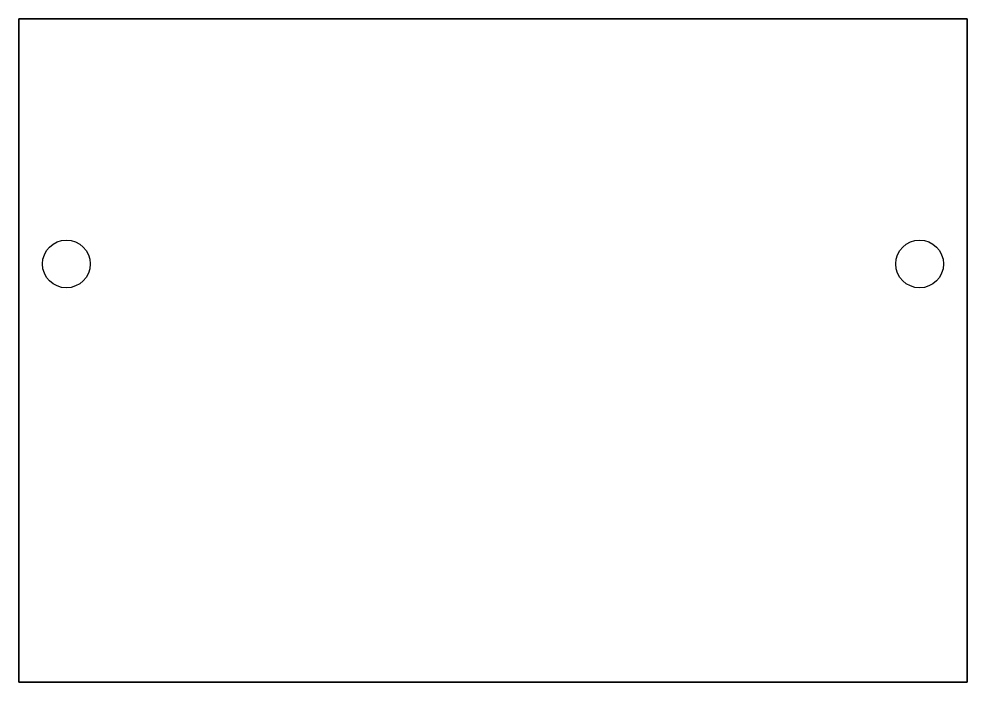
# Model space of a CAD drawing. Header units: inches. Extents: x -2.25 to 0.25, y 0.85 to 2.6.
import ezdxf

# ---------------------------------------------------------------- set-up
doc = ezdxf.new("R2010")
doc.units = ezdxf.units.IN
doc.layers.get('0').update_dxf_attribs({"linetype": 'CONTINUOUS'})

msp = doc.modelspace()

# ---------------------------------------------------------------- linework, layer by layer
for points in [[(0.25, 2.6), (0.25, 0.85), (-2.25, 0.85), (-2.25, 2.6)], [(0.25, 0.85), (0.25, 2.6), (-2.25, 2.6), (-2.25, 0.85)]]:
    msp.add_lwpolyline(points, close=True)
for centre in [(-2.125, 1.9533), (-2.125, 1.9533), (0.125, 1.9533), (0.125, 1.9533)]:
    msp.add_circle(centre, 0.063)

doc.saveas('drawing.dxf')
